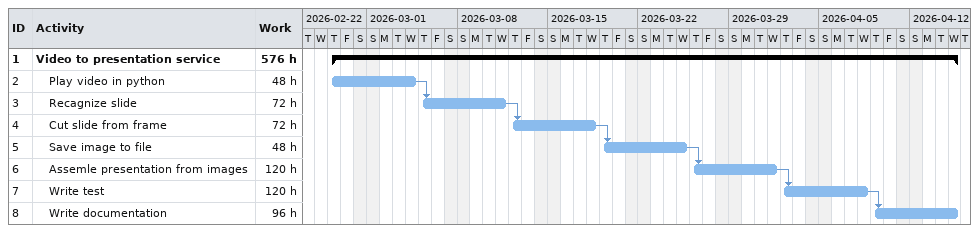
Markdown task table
| ID | Level | Task | Start | Finish | Predecessors | Work (h) |
|---|---|---|---|---|---|---|
| 1 | 1 | **Video to presentation service** | 2026-02-26 | 2026-04-15 |  | 576 |
| 2 | 2 | Play video in python | 2026-02-26 | 2026-03-04 |  | 48 |
| 3 | 2 | Recagnize slide | 2026-03-05 | 2026-03-11 | 2 | 72 |
| 4 | 2 | Cut slide from frame | 2026-03-12 | 2026-03-18 | 3 | 72 |
| 5 | 2 | Save image to file | 2026-03-19 | 2026-03-25 | 4 | 48 |
| 6 | 2 | Assemle presentation from images | 2026-03-26 | 2026-04-01 | 5 | 120 |
| 7 | 2 | Write test | 2026-04-02 | 2026-04-08 | 6 | 120 |
| 8 | 2 | Write documentation | 2026-04-09 | 2026-04-15 | 7 | 96 |
